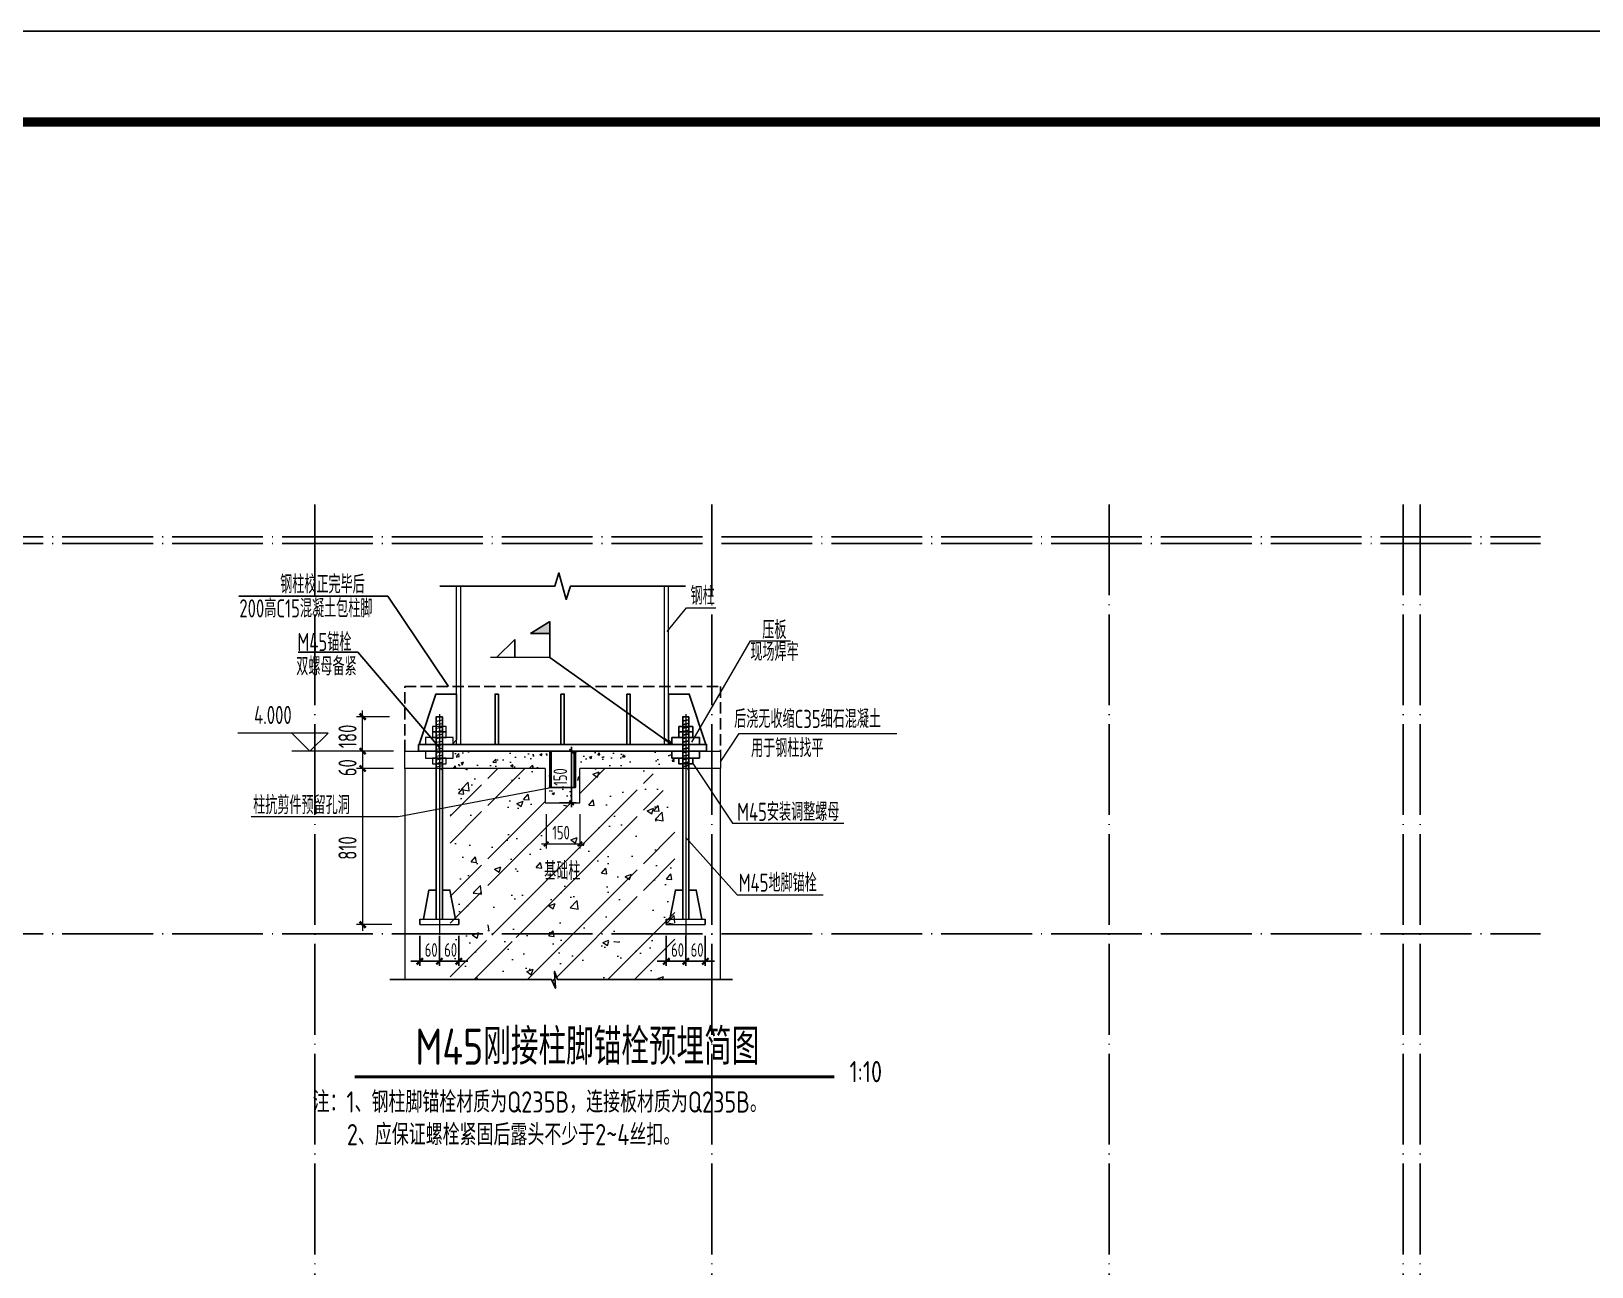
# Model space of a CAD drawing. Extents: x 69728788 to 150676229, y 15322671 to 43663798.
# Drawn here: x 75199006 to 75233381, y 20616079 to 20643303 of the extents above; entities that cross this region are included whole.
import ezdxf
from ezdxf.enums import TextEntityAlignment as Align

# ---------------------------------------------------------------- set-up
doc = ezdxf.new("R2010")
doc.units = 0
doc.header["$LTSCALE"] = 1000
doc.header["$MEASUREMENT"] = 0
for name, pattern in [('DASH', [0.35, 0.25, -0.1]), ('DOTE', [2.42, 2, -0.2, 0.02, -0.2]), ('HIDDEN', [0.375, 0.25, -0.125])]:
    doc.linetypes.add(name, pattern=pattern)
doc.layers.get('0').update_dxf_attribs({"linetype": 'CONTINUOUS'})
doc.layers.get('DEFPOINTS').update_dxf_attribs({"linetype": 'CONTINUOUS'})
for name, color, linetype in [('A-1', 1, 'CONTINUOUS'), ('AXIS', 3, 'CONTINUOUS'), ('BOLT', 2, 'CONTINUOUS'), ('COLU', 7, 'CONTINUOUS'), ('DIM', 3, 'CONTINUOUS'), ('DOTE', 251, 'DOTE'), ('NUM', 7, 'CONTINUOUS'), ('PUB_TITLE', 4, 'CONTINUOUS'), ('TEXT', 7, 'CONTINUOUS'), ('THIN', 7, 'CONTINUOUS'), ('WALL', 4, 'CONTINUOUS'), ('WELD', 7, 'CONTINUOUS'), ('吊车', 6, 'CONTINUOUS'), ('引线', 254, 'CONTINUOUS'), ('虚线', 5, 'HIDDEN'), ('钢板', 4, 'CONTINUOUS'), ('钢柱', 3, 'CONTINUOUS')]:
    doc.layers.add(name, color=color, linetype=linetype)
for name, color, linetype, lineweight in [('加强板', 3, 'CONTINUOUS', 20), ('填满-深', 8, 'CONTINUOUS', 5), ('砼柱', 7, 'CONTINUOUS', 20)]:
    doc.layers.add(name, color=color, linetype=linetype, lineweight=lineweight)
doc.styles.add('TSSD_Dimension', font='Tssdeng.shx', dxfattribs={"width": 0.7, "bigfont": 'hztxt.shx'})
doc.styles.add('TSSD_Label', font='tssdeng.shx', dxfattribs={"width": 0.6, "bigfont": 'hztxt.shx'})
doc.styles.add('TSSD_NORM', font='Tssdeng.shx', dxfattribs={"width": 0.65, "bigfont": 'hztxt.shx'})
doc.styles.add('TSSD_Rein', font='atssdeng.shx', dxfattribs={"width": 0.7, "bigfont": 'atssdchn.shx'})
doc.dimstyles.new('TSSD_20_100', dxfattribs={"dimtxt": 300, "dimasz": 100, "dimexe": 100, "dimexo": 250, "dimgap": 100, "dimtad": 1, "dimdec": 0, "dimlfac": 0.2, "dimzin": 0, "dimdsep": 46, "dimtxsty": 'TSSD_Dimension', "dimblk": 'ARCHTICK', "dimcen": 0, "dimdle": 100, "dimclrt": 7, "dimadec": 0, "dimazin": 0, "dimtfac": 1, "dimtdec": 0, "dimtix": 1, "dimtmove": 2, "dimatfit": 3, "dimfxl": 1, "dimtolj": 1, "dimtzin": 0, "dimarcsym": 0})
doc.dimstyles.new('TSSD_LEADER_STYLE_200.0', dxfattribs={"dimtxt": 0.18, "dimasz": 200, "dimexe": 0.18, "dimexo": 0.0625, "dimgap": 0.09, "dimtad": 0, "dimtih": 1, "dimtoh": 1, "dimdec": 4, "dimzin": 0, "dimdsep": 46, "dimtxsty": 'Standard', "dimcen": 0.09, "dimadec": 0, "dimazin": 0, "dimtfac": 1, "dimtdec": 4, "dimtofl": 0, "dimtmove": 0, "dimatfit": 3, "dimfxl": 1, "dimtolj": 1, "dimtzin": 0, "dimarcsym": 0})
pattern_1 = [(10, (75497575.09, 20427968.14), (-13.230337, 75.032972), [])]

# ---------------------------------------------------------------- blocks, each defined once
blk = doc.blocks.new('_ArchTick')
at = {"color": 0, "linetype": 'ByBlock', "const_width": 0.4}
blk.add_lwpolyline([(-0.5, -0.5), (0.5, 0.5)], dxfattribs=at)
blk = doc.blocks.new('*D2162')
at = {"layer": 'DEFPOINTS', "color": 0}
for p in [(75210386, 20627438), (75210910, 20627438), (75210391, 20626304)]:
    blk.add_point(p, dxfattribs=at)
at = {"layer": 'DIM', "color": 0, "lineweight": -2}
for p, q in [((75210636, 20627438), (75211010, 20627438)), ((75210910, 20626204), (75210910, 20627538)), ((75210641, 20626304), (75211010, 20626304))]:
    blk.add_line(p, q, dxfattribs=at)
at = {"layer": 'DIM', "color": 0, "lineweight": -2, "xscale": 100, "yscale": 100, "zscale": 100}
for p, rotation in [((75210910, 20627438), 90), ((75210910, 20626304), 270)]:
    blk.add_blockref('_ArchTick', p, dxfattribs=dict(at, rotation=rotation))
at = {"layer": 'DIM', "color": 7, "lineweight": 5, "insert": (75210660, 20626871), "char_height": 300, "attachment_point": 5, "rotation": 90, "style": 'TSSD_Dimension'}
blk.add_mtext('\\A1;150', dxfattribs=at)
blk = doc.blocks.new('_WELD001')
at = {"linetype": 'ByBlock'}
h = blk.add_hatch(color=0, dxfattribs=at)
h.paths.add_polyline_path([(0.8, 1), (0, 1.5), (0, 1)])
edge = h.paths.add_edge_path()
edge.add_line((0, 0), (0, 1.5))
at = {"color": 0, "linetype": 'ByBlock'}
for p, q in [((0, 0), (0, 1.5)), ((0.8, 1), (0, 1.5)), ((0, 1), (0.8, 1))]:
    blk.add_line(p, q, dxfattribs=at)
blk = doc.blocks.new('_WELD004')
at = {"color": 0, "linetype": 'ByBlock'}
for p, q in [((0, 1), (1, 0)), ((0, 0), (0, 1))]:
    blk.add_line(p, q, dxfattribs=at)
blk = doc.blocks.new('_tsdbk')
blk.add_line((-1, 0), (1.5, 0))
at = {"const_width": 0.5}
blk.add_lwpolyline([(-0.7, -0.7), (0.7, 0.7)], dxfattribs=at)

msp = doc.modelspace()

# ---------------------------------------------------------------- hatches: boundary and pattern name
at = {"layer": '填满-深'}
h = msp.add_hatch(dxfattribs=at)
h.set_pattern_fill('_USER', color=256, scale=76.190476, angle=10, style=0, pattern_type=0)
h.set_pattern_definition(pattern_1)
h.paths.add_polyline_path([(75207927.8, 20628180.6), (75208064.9, 20628180.6), (75208064.9, 20627037.7), (75207927.8, 20627037.7)])
h = msp.add_hatch(dxfattribs=at)
h.set_pattern_fill('_USER', color=256, scale=76.190476, angle=10, style=0, pattern_type=0)
h.set_pattern_definition(pattern_1)
h.paths.add_polyline_path([(75207927.8, 20628180.6), (75208064.9, 20628180.6), (75208064.9, 20627037.7), (75207927.8, 20627037.7)])
h = msp.add_hatch(dxfattribs=at)
h.set_pattern_fill('_USER', color=256, scale=76.190476, angle=10, style=0, pattern_type=0)
h.set_pattern_definition([(10, (75503003.66, 20427980.105), (-13.230337, 75.032972), [])])
h.paths.add_polyline_path([(75213356.4, 20628192.5), (75213493.5, 20628192.5), (75213493.5, 20627049.7), (75213356.4, 20627049.7)])
h = msp.add_hatch(dxfattribs=at)
h.set_pattern_fill('_USER', color=256, scale=76.190476, angle=10, style=0, pattern_type=0)
h.set_pattern_definition([(10, (75503003.66, 20427968.14), (-13.230337, 75.032972), [])])
h.paths.add_polyline_path([(75213356.4, 20628180.6), (75213493.5, 20628180.6), (75213493.5, 20627037.7), (75213356.4, 20627037.7)])
h = msp.add_hatch(dxfattribs=at)
h.set_pattern_fill('AR-CONC', color=256, scale=76.190476, style=0)
h.set_pattern_definition([(50, (75010726.5, 20596434.97), (546.4839, -47.81115), [57.1429, -628.5714]), (355, (75010726.5, 20596434.97), (-105.7153, 573.0988), [45.7143, -502.8571]), (100.4514, (75010772.04, 20596431), (440.769, 525.2873), [48.564, -534.2035]), (46.1842, (75010726.5, 20596587.35), (813.136, -126.1097), [85.7143, -942.857]), (96.6356, (75010794.26, 20596576.8), (712.124, 742.185), [72.846, -801.305]), (351.1842, (75010726.5, 20596587.35), (712.1234, 742.1856), [68.5714, -754.2857]), (21, (75010802.7, 20596549.25), (454.7863, -306.75725), [57.1429, -628.5714]), (326, (75010802.7, 20596549.25), (185.3831, 552.4953), [45.7143, -502.8571]), (71.4514, (75010840.6, 20596523.7), (640.1696, 245.7375), [48.564, -534.2035]), (37.5, (75010726.5, 20596434.97), (9.26465, 253.63341), [0, -496.7619, 0, -510.4762, 0, -504.7619]), (7.5, (75010726.5, 20596434.97), (200.43393, 300.50416), [0, -291.0476, 0, -485.33333, 0, -192.38095]), (327.5, (75010556.6, 20596434.97), (406.72186, -17.18466), [0, -190.4762, 0, -594.2857, 0, -788.57143]), (317.5, (75010480.4, 20596434.97), (444.3323, 76.27046), [0, -247.61905, 0, -394.6667, 0, -560])])
h.paths.add_polyline_path([(75208927.8, 20627163.7), (75208844, 20627163.7), (75208844, 20627285.7), (75208691.6, 20627285.7), (75208691.6, 20627438), (75208234.5, 20627438), (75208234.5, 20627057.1), (75208927.8, 20627057.1)])
h.paths.add_polyline_path([(75210427.2, 20627438), (75209301.1, 20627438), (75209301.1, 20627285.7), (75209148.7, 20627285.7), (75209148.7, 20627163.7), (75209064.9, 20627163.7), (75209064.9, 20627057.1), (75210329.7, 20627057.1), (75210329.7, 20626440.9), (75210710.6, 20626440.9), (75210710.6, 20626775), (75210427.2, 20626775)])
h.paths.add_polyline_path([(75212120.2, 20627438), (75210994.1, 20627438), (75210994.1, 20626775), (75210710.6, 20626775), (75210710.6, 20626440.9), (75211091.6, 20626440.9), (75211091.6, 20627057.1), (75212356.4, 20627057.1), (75212356.4, 20627163.7), (75212272.5, 20627163.7), (75212272.5, 20627285.7), (75212120.2, 20627285.7)])
h.paths.add_polyline_path([(75213186.8, 20627438), (75212729.7, 20627438), (75212729.7, 20627285.7), (75212666.2, 20627285.7), (75212926.3, 20627057.1), (75213186.8, 20627057.1)])
h.paths.add_polyline_path([(75211196.5, 20626935.9), (75211196.5, 20627277.2), (75211446.5, 20627277.2), (75211446.5, 20626935.9)], flags=25)
h = msp.add_hatch(dxfattribs=at)
h.set_pattern_fill('ANSI32', color=256, scale=3333.333333, style=0)
h.set_pattern_definition([(45, (75010726.5, 20596435), (-883.8835, 883.8835), []), (45, (75011315.8, 20596435), (-883.8835, 883.8835), [])])
h.paths.add_polyline_path([(75212356.4, 20627057.1), (75211091.6, 20627057.1), (75211091.6, 20626304.2), (75210710.6, 20626304.2), (75210710.6, 20622407.8), (75213186.8, 20622407.8), (75213186.8, 20626126.4), (75212641.7, 20627057.1), (75212493.5, 20627057.1), (75212493.5, 20623438, -0.4142136), (75212303, 20623247.6), (75211731.6, 20623247.6), (75211731.6, 20623384.7), (75212318.3, 20623384.7, 0.4142136), (75212356.4, 20623422.8)])
h.paths.add_polyline_path([(75209064.9, 20623422.8, 0.4142136), (75209103, 20623384.7), (75209689.7, 20623384.7), (75209689.7, 20623247.6), (75209118.3, 20623247.6, -0.4142136), (75208927.8, 20623438), (75208927.8, 20627057.1), (75208234.5, 20627057.1), (75208234.5, 20622407.8), (75210466.9, 20622407.8), (75210552.2, 20622215.8), (75210535, 20622585.8), (75210602, 20622407.8), (75210710.6, 20622407.8), (75210710.6, 20626304.2), (75210329.7, 20626304.2), (75210329.7, 20627057.1), (75209064.9, 20627057.1)])
h.paths.add_polyline_path([(75210330.9, 20624901.6), (75211042.9, 20624901.6), (75211042.9, 20625294), (75210330.9, 20625294)], flags=9)
h = msp.add_hatch(dxfattribs=at)
h.set_pattern_fill('AR-CONC', color=256, scale=200, style=0)
h.set_pattern_definition([(50, (75010726.5, 20596435), (1434.5204, -125.504), [150, -1650]), (355, (75010726.5, 20596435), (-277.503, 1504.384), [120, -1320]), (100.4514, (75010846, 20596424.5), (1157.019, 1378.879), [127.48, -1402.284]), (46.1842, (75010726.5, 20596835), (2134.482, -331.038), [225, -2475]), (96.6356, (75010904.4, 20596807.4), (1869.325, 1948.236), [191.22, -2103.426]), (351.1842, (75010726.5, 20596835), (1869.324, 1948.237), [180, -1980]), (21, (75010926.5, 20596735), (1193.814, -805.238), [150, -1650]), (326, (75010926.5, 20596735), (486.631, 1450.3), [120, -1320]), (71.4514, (75011026, 20596667.9), (1680.445, 645.061), [127.48, -1402.284]), (37.5, (75010726.5, 20596434.97), (24.3197, 665.7877), [0, -1304, 0, -1340, 0, -1325]), (7.5, (75010726.5, 20596435), (526.139, 788.8234), [0, -764, 0, -1274, 0, -505]), (327.5, (75010280.5, 20596434.97), (1067.6449, -45.1097), [0, -500, 0, -1560, 0, -2070]), (317.5, (75010080.5, 20596435), (1166.3723, 200.21), [0, -650, 0, -1036, 0, -1470])])
h.paths.add_polyline_path([(75210710.6, 20622407.8), (75213186.8, 20622407.8), (75213186.8, 20626126.4), (75212641.7, 20627057.1), (75212493.5, 20627057.1), (75212493.5, 20623438, -0.4142136), (75212303, 20623247.6), (75211731.6, 20623247.6), (75211731.6, 20623384.7), (75212318.3, 20623384.7, 0.4142136), (75212356.4, 20623422.8), (75212356.4, 20627057.1), (75211091.6, 20627057.1), (75211091.6, 20626247.6), (75210710.6, 20626247.6)])
h.paths.add_polyline_path([(75209064.9, 20623422.8, 0.4142136), (75209103, 20623384.7), (75209689.7, 20623384.7), (75209689.7, 20623247.6), (75209118.3, 20623247.6, -0.4142136), (75208927.8, 20623438), (75208927.8, 20626157.7), (75208234.5, 20625995.4), (75208234.5, 20622407.8), (75210466.9, 20622407.8), (75210552.2, 20622215.8), (75210535, 20622585.8), (75210602, 20622407.8), (75210710.6, 20622407.8), (75210710.6, 20626247.6), (75210329.7, 20626247.6), (75210329.7, 20626485.7), (75209064.9, 20626189.7)])
h.paths.add_polyline_path([(75208996.4, 20626173.7), (75209064.9, 20626189.7), (75209064.9, 20627057.1), (75208996.4, 20627057.1)])
h.paths.add_polyline_path([(75208927.8, 20626157.7), (75208927.8, 20627057.1), (75208234.5, 20627057.1), (75208234.5, 20625995.4)])
h.paths.add_polyline_path([(75213186.8, 20626126.4), (75213186.8, 20626828.2), (75212926.3, 20627057.1), (75212641.7, 20627057.1)], flags=16)
h.paths.add_polyline_path([(75209064.9, 20627057.1), (75209064.9, 20626189.7), (75210329.7, 20626485.7), (75210329.7, 20627057.1)])
h.paths.add_polyline_path([(75210326.7, 20624888.1), (75211116.2, 20624888.1), (75211116.2, 20625336.6), (75210326.7, 20625336.6)], flags=9)

# ---------------------------------------------------------------- linework, layer by layer
msp.add_circle((75213729.7, 20627590.4, 64), 1)
at = {"layer": 'A-1', "lineweight": 5}
msp.add_line((75213145.6, 20627590.4, 64), (75213044, 20627692, 64), dxfattribs=at)
at = {"layer": 'AXIS', "linetype": 'ByBlock', "lineweight": 5}
for p, q in [((75207996.4, 20628253.7, 64), (75207996.4, 20623392.4, 64)), ((75213424.9, 20628253.7, 64), (75213424.9, 20623096.6, 64))]:
    msp.add_line(p, q, dxfattribs=at)
at = {"layer": 'BOLT', "color": 0, "elevation": 64}
for points in [[(75207927.8, 20623741.4), (75207927.8, 20628199.9), (75208064.9, 20628199.9)], [(75208064.9, 20628199.9), (75208064.9, 20623741.4)], [(75213356.4, 20623741.4), (75213356.4, 20628199.9), (75213493.5, 20628199.9)], [(75213493.5, 20628199.9), (75213493.5, 20623741.4)], [(75212995.4, 20623618), (75212995.4, 20623741.4)], [(75213854.5, 20623618), (75213854.5, 20623741.4)]]:
    msp.add_lwpolyline(points, dxfattribs=at)
at = {"layer": 'BOLT', "color": 0}
for points in [[(75207566.8, 20623618), (75207566.8, 20623741.4)], [(75208425.9, 20623618), (75208425.9, 20623741.4)]]:
    msp.add_lwpolyline(points, dxfattribs=at)
at = {"layer": 'COLU', "lineweight": 5}
for p, q in [((75207566.8, 20623741.4), (75208425.9, 20623741.4)), ((75207566.8, 20623618), (75208425.9, 20623618)), ((75212995.4, 20623741.4, 64), (75213854.5, 20623741.4, 64)), ((75212995.4, 20623618, 64), (75213854.5, 20623618, 64))]:
    msp.add_line(p, q, dxfattribs=at)
at = {"layer": 'DIM', "lineweight": 5}
for p, q in [((75206901.1, 20628199.9, 64), (75206173.5, 20628199.9, 64)), ((75206306.8, 20628199.9, 64), (75206306.8, 20628333.3, 64)), ((75206306.8, 20627438, 64), (75206306.8, 20628199.9, 64)), ((75206901.1, 20627438, 64), (75206173.5, 20627438, 64)), ((75206984.5, 20627438, 64), (75206206.8, 20627438, 64)), ((75206306.8, 20627438, 64), (75206306.8, 20627538, 64)), ((75206306.8, 20627438, 64), (75206306.8, 20627304.7, 64)), ((75206306.8, 20627438, 64), (75206306.8, 20627057.1, 64)), ((75209841, 20627438, 64), (75209062, 20627438, 64)), ((75206901.1, 20627057.1, 64), (75206173.5, 20627057.1, 64)), ((75206984.5, 20627057.1, 64), (75206206.8, 20627057.1, 64)), ((75206306.8, 20627190.4, 64), (75206306.8, 20623484.6, 64)), ((75206306.8, 20627057.1, 64), (75206306.8, 20626957.1, 64)), ((75209841, 20627057.1, 64), (75209062, 20627057.1, 64)), ((75206952.5, 20623618, 64), (75206173.5, 20623618, 64))]:
    msp.add_line(p, q, dxfattribs=at)
at = {"layer": 'DIM', "lineweight": 9}
for p, q in [((75210348.9, 20626054.2), (75210348.9, 20625294.6)), ((75211091.6, 20626054.2), (75211091.6, 20625294.6)), ((75210248.9, 20625394.6), (75211191.6, 20625394.6))]:
    msp.add_line(p, q, dxfattribs=at)
at = {"layer": 'DIM'}
for p, q in [((75207566.8, 20623368), (75207566.8, 20622709.8)), ((75207996.4, 20623368, 64), (75207996.4, 20622709.8, 64)), ((75207996.4, 20623368, 64), (75207996.4, 20622709.8, 64)), ((75208425.9, 20623368), (75208425.9, 20622709.8)), ((75212995.4, 20623368), (75212995.4, 20622709.8)), ((75213424.9, 20623368, 64), (75213424.9, 20622709.8, 64)), ((75213424.9, 20623368, 64), (75213424.9, 20622709.8, 64)), ((75213854.5, 20623368), (75213854.5, 20622709.8)), ((75207466.8, 20622809.8), (75207366.8, 20622809.8)), ((75208064.9, 20622809.8), (75207566.8, 20622809.8)), ((75207927.8, 20622809.8), (75208425.9, 20622809.8)), ((75208525.9, 20622809.8), (75208625.9, 20622809.8)), ((75212895.4, 20622809.8), (75212795.4, 20622809.8)), ((75213493.5, 20622809.8), (75212995.4, 20622809.8)), ((75213356.4, 20622809.8), (75213854.5, 20622809.8)), ((75213954.5, 20622809.8), (75214054.5, 20622809.8))]:
    msp.add_line(p, q, dxfattribs=at)
at = {"layer": 'DOTE'}
for p, q in [((75205250.5, 20538913.5), (75205250.5, 20632913.5)), ((75214000.5, 20538913.5), (75214000.5, 20632913.5)), ((75222750.5, 20538913.5), (75222750.5, 20632913.5)), ((75229225.5, 20538913.5), (75229225.5, 20632913.5)), ((75229600.5, 20538913.5), (75229600.5, 20632913.5)), ((75122250.5, 20632163.5), (75232250.5, 20632163.5)), ((75122250.5, 20632013.5), (75232250.5, 20632013.5)), ((75122250.5, 20623413.5), (75232250.5, 20623413.5))]:
    msp.add_line(p, q, dxfattribs=at)
at = {"layer": 'NUM', "const_width": 66.7, "elevation": 64}
msp.add_lwpolyline([(75216694.9, 20620262.5), (75206128.7, 20620262.5)], dxfattribs=at)
at = {"layer": 'PUB_TITLE'}
msp.add_lwpolyline([(75107584.3, 20524502.8), (75275784.3, 20524502.8), (75275784.3, 20643302.8), (75107584.3, 20643302.8)], close=True, dxfattribs=at)
at = {"layer": 'PUB_TITLE', "const_width": 200}
msp.add_lwpolyline([(75112584.3, 20526502.8), (75273784.3, 20526502.8), (75273784.3, 20641302.8), (75112584.3, 20641302.8)], close=True, dxfattribs=at)
at = {"layer": 'TEXT', "lineweight": 9, "elevation": 64}
for points in [[(75213013.3, 20630072.9), (75213439.9, 20630601.6), (75214084.3, 20630601.6)], [(75213561.2, 20627638.5), (75214850.6, 20629872.4), (75215727.4, 20629872.4)], [(75214186.8, 20627208.1), (75214601.1, 20627832.1), (75218069.7, 20627832.1)], [(75213564.7, 20627188.6), (75214454.2, 20625854.3), (75216909.2, 20625854.3)], [(75210415.9, 20626622.3), (75207097.5, 20625996), (75203853.4, 20625996)], [(75213424.9, 20625540.9), (75214557, 20624274.8), (75216449.1, 20624274.8)]]:
    msp.add_lwpolyline(points, dxfattribs=at)
at = {"layer": 'THIN', "lineweight": 5}
for p, q in [((75204743.9, 20627838, 64), (75203559.2, 20627838, 64)), ((75205143.9, 20627438, 64), (75204743.9, 20627838, 64)), ((75205543.9, 20627838, 64), (75204743.9, 20627838, 64)), ((75205143.9, 20627438, 64), (75205543.9, 20627838, 64)), ((75206306.8, 20627438, 64), (75204743.9, 20627438, 64)), ((75205143.9, 20627438, 64), (75205143.9, 20627438, 64))]:
    msp.add_line(p, q, dxfattribs=at)
at = {"layer": 'THIN'}
msp.add_lwpolyline([(75208004, 20631074.9), (75210537.3, 20631074.9), (75210630.6, 20631368.2), (75210790.6, 20630781.6), (75210884, 20631074.9), (75213417.3, 20631074.9)], dxfattribs=at)
at = {"layer": 'WELD', "lineweight": 5}
msp.add_line((75210432.1, 20629500.1, 128), (75209124.3, 20629500.1, 128), dxfattribs=at)
at = {"layer": '加强板', "elevation": 64}
for points in [[(75208301.1, 20627742.8), (75207691.6, 20627742.8), (75207691.6, 20627590.4), (75208301.1, 20627590.4)], [(75208301.1, 20627742.8), (75207691.6, 20627742.8), (75207691.6, 20627590.4), (75208301.1, 20627590.4)], [(75208148.7, 20627986.6), (75207844, 20627986.6), (75207844, 20627864.7), (75208148.7, 20627864.7)], [(75208148.7, 20627986.6), (75207844, 20627986.6), (75207844, 20627864.7), (75208148.7, 20627864.7)], [(75208148.7, 20627864.7), (75207844, 20627864.7), (75207844, 20627742.8), (75208148.7, 20627742.8)], [(75208148.7, 20627864.7), (75207844, 20627864.7), (75207844, 20627742.8), (75208148.7, 20627742.8)], [(75213120.2, 20627742.8), (75213729.7, 20627742.8), (75213729.7, 20627590.4), (75213120.2, 20627590.4)], [(75213729.7, 20627742.8), (75213120.2, 20627742.8), (75213120.2, 20627590.4), (75213729.7, 20627590.4)], [(75213272.5, 20627986.6), (75213577.3, 20627986.6), (75213577.3, 20627864.7), (75213272.5, 20627864.7)], [(75213577.3, 20627986.6), (75213272.5, 20627986.6), (75213272.5, 20627864.7), (75213577.3, 20627864.7)], [(75213272.5, 20627864.7), (75213577.3, 20627864.7), (75213577.3, 20627742.8), (75213272.5, 20627742.8)], [(75213577.3, 20627864.7), (75213272.5, 20627864.7), (75213272.5, 20627742.8), (75213577.3, 20627742.8)], [(75208301.1, 20627438), (75207691.6, 20627438), (75207691.6, 20627285.7), (75208301.1, 20627285.7)], [(75208301.1, 20627438), (75207691.6, 20627438), (75207691.6, 20627285.7), (75208301.1, 20627285.7)], [(75213120.2, 20627438), (75213729.7, 20627438), (75213729.7, 20627285.7), (75213120.2, 20627285.7)], [(75213729.7, 20627438), (75213120.2, 20627438), (75213120.2, 20627285.7), (75213729.7, 20627285.7)], [(75208148.7, 20627285.7), (75207844, 20627285.7), (75207844, 20627163.7), (75208148.7, 20627163.7)], [(75208148.7, 20627285.7), (75207844, 20627285.7), (75207844, 20627163.7), (75208148.7, 20627163.7)], [(75213272.5, 20627285.7), (75213577.3, 20627285.7), (75213577.3, 20627163.7), (75213272.5, 20627163.7)], [(75213577.3, 20627285.7), (75213272.5, 20627285.7), (75213272.5, 20627163.7), (75213577.3, 20627163.7)]]:
    msp.add_lwpolyline(points, close=True, dxfattribs=at)
at = {"layer": '吊车'}
for points, elevation in [([(75207927.8, 20624377.6), (75207765.6, 20624377.6), (75207644, 20623741.4)], 64), ([(75208064.9, 20624377.6), (75208227.1, 20624377.6), (75208348.7, 20623741.4)], 64), ([(75213356.4, 20624377.6), (75213194.2, 20624377.6), (75213072.6, 20623741.4)], 128), ([(75213493.5, 20624377.6), (75213655.7, 20624377.6), (75213777.3, 20623741.4)], 128)]:
    msp.add_lwpolyline(points, dxfattribs=dict(at, elevation=elevation))
at = {"layer": '引线', "elevation": 64}
for points in [[(75208201.3, 20628866.6), (75206858.7, 20630856.4), (75203579, 20630856.4)], [(75208018, 20627494.3), (75206203.6, 20629619.3), (75204885.1, 20629619.3)], [(75206906.5, 20622407.8), (75210466.9, 20622407.8), (75210552.2, 20622215.8), (75210535, 20622585.8), (75210602, 20622407.8), (75214455.6, 20622407.8)]]:
    msp.add_lwpolyline(points, dxfattribs=at)
at = {"layer": '砼柱', "lineweight": 5}
for p, q in [((75207234.5, 20627057.1, 64), (75207234.5, 20622407.8, 64)), ((75210329.7, 20627057.1, 64), (75207234.5, 20627057.1, 64)), ((75214186.8, 20627057.1, 64), (75211091.6, 20627057.1, 64)), ((75214186.8, 20622407.8, 64), (75214186.8, 20627057.1, 64))]:
    msp.add_line(p, q, dxfattribs=at)
at = {"layer": '砼柱', "elevation": 64}
for points in [[(75210329.7, 20627057.1), (75207234.5, 20627057.1), (75207234.5, 20627438), (75214186.8, 20627438), (75214186.8, 20627057.1), (75211091.6, 20627057.1)], [(75210329.7, 20627057.1), (75210329.7, 20626304.2), (75211091.6, 20626304.2), (75211091.6, 20627057.1)]]:
    msp.add_lwpolyline(points, dxfattribs=at)
at = {"layer": '虚线', "linetype": 'DASH', "elevation": 64}
msp.add_lwpolyline([(75207234.5, 20627438), (75207234.5, 20628866.6), (75214186.8, 20628866.6), (75214186.8, 20627438)], dxfattribs=at)
at = {"layer": '钢板', "elevation": 64}
for points in [[(75208377.3, 20628696.9), (75208377.3, 20627692), (75208275.7, 20627590.4), (75207554.5, 20627590.4), (75207920.2, 20628696.9), (75208377.3, 20628696.9)], [(75213044, 20628696.9), (75213044, 20627692), (75213145.6, 20627590.4), (75213866.8, 20627590.4), (75213501.1, 20628696.9), (75213044, 20628696.9)]]:
    msp.add_lwpolyline(points, dxfattribs=at)
at = {"layer": '钢柱', "lineweight": 5}
for p, q in [((75208377.3, 20627590.4, 64), (75208377.3, 20631074.9, 64)), ((75208468.7, 20627590.4, 64), (75208468.7, 20631074.9, 64)), ((75212952.5, 20627590.4, 64), (75212952.5, 20631074.9, 64)), ((75213044, 20627590.4, 64), (75213044, 20631074.9, 64)), ((75210462.6, 20627438, 64), (75210462.6, 20626638.3, 64)), ((75210958.6, 20627438, 64), (75210958.6, 20626638.3, 64))]:
    msp.add_line(p, q, dxfattribs=at)
at = {"layer": '钢柱', "elevation": 64}
for points in [[(75209298.9, 20628696.9), (75209298.9, 20627590.4), (75209222.7, 20627590.4), (75209222.7, 20628696.9)], [(75210672.5, 20628696.9), (75210672.5, 20627590.4), (75210748.7, 20627590.4), (75210748.7, 20628696.9)], [(75212122.4, 20628696.9), (75212122.4, 20627590.4), (75212198.6, 20627590.4), (75212198.6, 20628696.9)], [(75207539.2, 20627590.4), (75213882.1, 20627590.4), (75213882.1, 20627438), (75207539.2, 20627438)], [(75210427.2, 20627438), (75210994.1, 20627438), (75210994.1, 20626638.3), (75210427.2, 20626638.3)]]:
    msp.add_lwpolyline(points, close=True, dxfattribs=at)

# ---------------------------------------------------------------- block references
at = {"layer": 'DIM', "lineweight": 5}
for p, xscale, yscale, zscale, rotation in [((75206306.8, 20628199.9, 64), 133.3333333320916, 133.3333333320916, 133.3333333333333, 270), ((75206306.8, 20627438, 64), 133.3333333320916, 133.3333333320916, 133.3333333333333, 90), ((75206306.8, 20627438, 64), 100, 100, 100, 270), ((75206306.8, 20627057.1, 64), 133.3333333320916, 133.3333333320916, 133.3333333333333, 90), ((75206306.8, 20627057.1, 64), 100, 100, 100, 90), ((75206306.8, 20623618, 64), 133.3333333320916, 133.3333333320916, 133.3333333333333, 270)]:
    msp.add_blockref('_ArchTick', p, dxfattribs=dict(at, xscale=xscale, yscale=yscale, zscale=zscale, rotation=rotation))
at = {"layer": 'DIM', "lineweight": 9, "xscale": 100, "yscale": 100, "zscale": 100}
for p in [(75210348.9, 20625394.6), (75211091.6, 20625394.6)]:
    msp.add_blockref('_ArchTick', p, dxfattribs=at)
at = {"layer": 'DIM', "xscale": 100, "yscale": 100, "zscale": 100, "rotation": 180}
for p in [(75207566.8, 20622809.8), (75208425.9, 20622809.8), (75212995.4, 20622809.8), (75213854.5, 20622809.8)]:
    msp.add_blockref('_tsdbk', p, dxfattribs=at)
at = {"layer": 'DIM', "xscale": 100, "yscale": 100, "zscale": 100}
for p in [(75207996.4, 20622809.8, 64), (75213424.9, 20622809.8, 64)]:
    msp.add_blockref('_tsdbk', p, dxfattribs=at)
at = {"layer": 'WELD'}
for name, p, xscale, yscale, zscale in [('_WELD001', (75210432.1, 20629500.1, 128), -533.3333333283663, 533.3333333320916, 533.3333333333333), ('_WELD004', (75209657.6, 20629500.1, 128), -400, 400, 399.9999999999999)]:
    msp.add_blockref(name, p, dxfattribs=dict(at, xscale=xscale, yscale=yscale, zscale=zscale))

# ---------------------------------------------------------------- texts
at = {"layer": 'DIM', "color": 7, "style": 'TSSD_Dimension', "width": 0.7}
for s, p in [('180', (75206173.5, 20627506.7, 64)), ('60', (75206173.5, 20626887.2, 64)), ('810', (75206173.5, 20625046.7, 64))]:
    msp.add_text(s, height=400, rotation=90, dxfattribs=at).set_placement(p)
msp.add_text('150', height=300, dxfattribs=at).set_placement((75210486, 20625494.6))
at = {"layer": 'DIM', "color": 7, "char_height": 300, "attachment_point": 5, "style": 'TSSD_Dimension'}
for insert in [(75207815.9, 20623059.8), (75208245.4, 20623059.8, 64), (75213244.4, 20623059.8), (75213674, 20623059.8, 64)]:
    msp.add_mtext('60', dxfattribs=dict(at, insert=insert))
at = {"layer": 'TEXT', "lineweight": 5, "style": 'TSSD_Rein'}
for s, height, width, p in [('钢柱校正完毕后', 400, 0.7, (75204490.6, 20630916.9, 64)), ('200高C15混凝土包柱脚', 400, 0.7, (75203591, 20630385.9, 64)), ('钢柱', 400, 0.7, (75213528.1, 20630666.2, 64)), ('压板', 400, 0.7, (75215110, 20629911.8, 64)), ('现场焊牢', 400, 0.7, (75214847.2, 20629427.9, 64)), ('后浇无收缩C35细石混凝土', 400, 0.7, (75214490.6, 20627949.7, 64)), ('用于钢柱找平', 400, 0.7, (75214862, 20627308.2, 64)), ('柱抗剪件预留孔洞', 400, 0.7, (75203895.5, 20626052.2, 64)), ('基础柱', 400, 0.7, (75210304.7, 20624599.6, 64)), ('1:10', 466.67, 0.8, (75217031.2, 20620145.5, 64))]:
    msp.add_text(s, height=height, dxfattribs=dict(at, width=width)).set_placement(p)
at = {"layer": 'TEXT', "lineweight": 5, "style": 'TSSD_Label', "width": 0.7}
msp.add_text('4.000', height=400, dxfattribs=at).set_placement((75204743.9, 20627918, 64), align=Align.BOTTOM_RIGHT)
at = {"layer": 'TEXT', "lineweight": 5, "style": 'TSSD_Rein', "width": 0.8}
msp.add_text('M45刚接柱脚锚栓预埋简图', height=800, dxfattribs=at).set_placement((75211255, 20620529.2, 64), align=Align.CENTER)
at = {"layer": 'TEXT', "color": 0, "lineweight": 5, "style": 'TSSD_NORM', "width": 0.8}
for s, p in [('注：1、钢柱脚锚栓材质为Q235B，连接板材质为Q235B。', (75205204, 20619477.2, 64)), ('2、应保证螺栓紧固后露头不少于2~4丝扣。', (75205958.8, 20618757.8))]:
    msp.add_text(s, height=466.667, dxfattribs=at).set_placement(p)
at = {"layer": 'WALL', "lineweight": 5, "style": 'TSSD_Rein', "width": 0.7}
for s, p in [('M45锚栓', (75204871.1, 20629644.9, 64)), ('双螺母备紧', (75204844.9, 20629109.9, 64)), ('M45安装调整螺母', (75214555.7, 20625902.5, 64)), ('M45地脚锚栓', (75214589.6, 20624340.7, 64))]:
    msp.add_text(s, height=400, dxfattribs=at).set_placement(p)

# ---------------------------------------------------------------- dimensions: what is measured, and where the dimension line sits
at = {"layer": 'DIM', "lineweight": 5}
dim = msp.add_linear_dim(base=(75210910, 20627438, 64), p1=(75210391.2, 20626304.2, 64), p2=(75210386.4, 20627438, 64), angle=90, text='150', dimstyle='TSSD_20_100', dxfattribs=at)
dim.commit()
dim.dimension.update_dxf_attribs({"geometry": '*D2162', "text_midpoint": (75210660, 20626871.1, 64)})

# ---------------------------------------------------------------- leaders
at = {"layer": 'WELD', "lineweight": 5}
msp.add_leader([(75213119.2, 20627590.4), (75210432.1, 20629500.1)], dimstyle='TSSD_LEADER_STYLE_200.0', dxfattribs=at)

doc.saveas('drawing.dxf')
